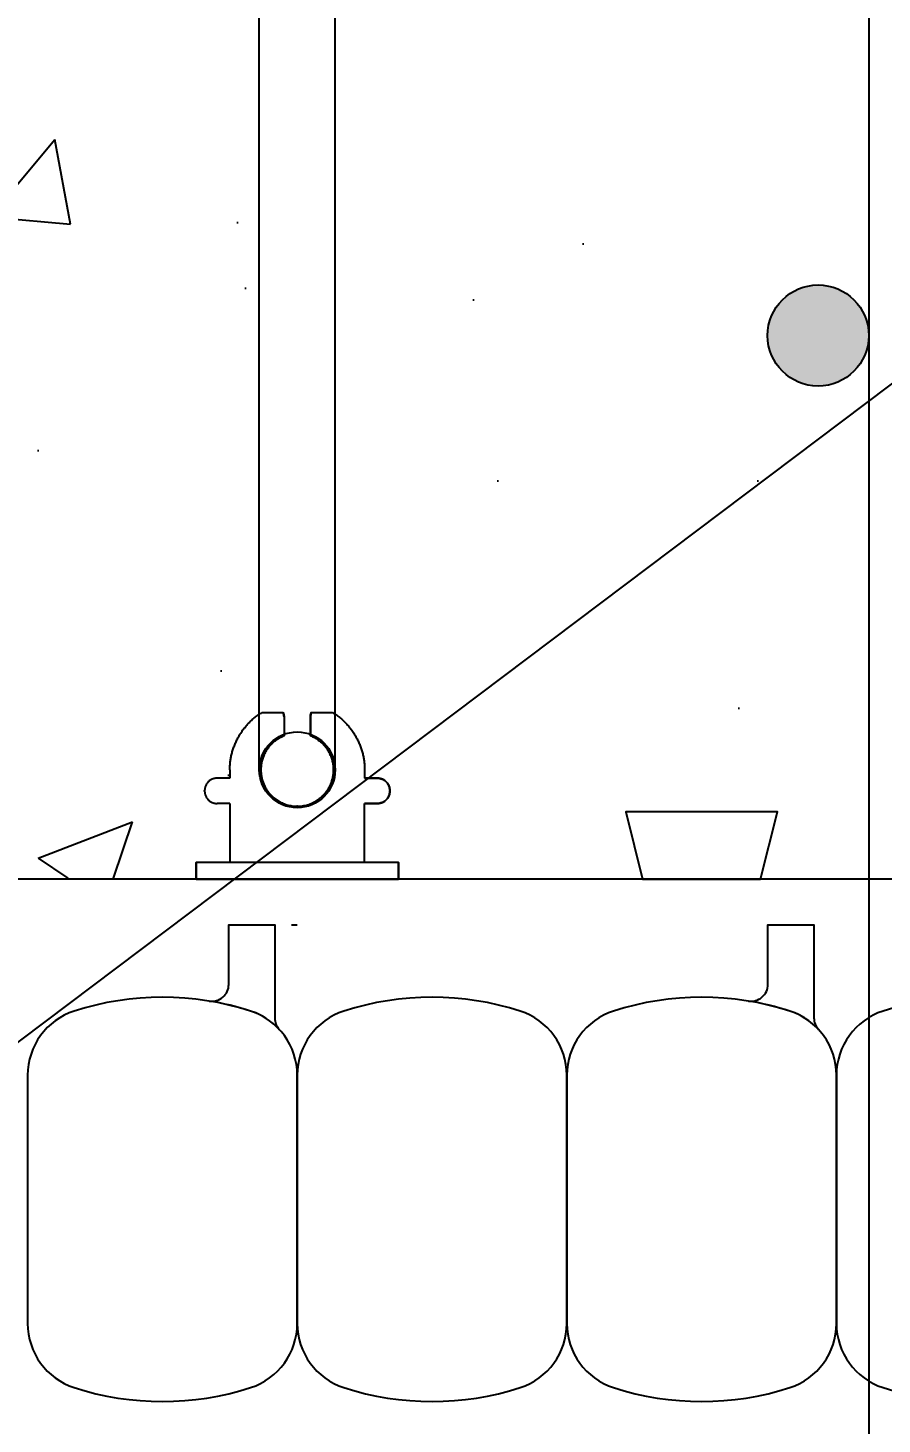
# Model space of a CAD drawing. Header units: inches. Extents: x 2880.3 to 2936.4, y 452.5 to 523.7.
# Drawn here: x 2909.87 to 2913.03, y 499.51 to 504.69 of the extents above; entities that cross this region are included whole.
import ezdxf

# ---------------------------------------------------------------- set-up
doc = ezdxf.new("R2010")
doc.units = ezdxf.units.IN
doc.header["$LTSCALE"] = 0.5
doc.header["$MEASUREMENT"] = 0
doc.layers.get('0').update_dxf_attribs({"linetype": 'CONTINUOUS'})
doc.layers.get('Defpoints').update_dxf_attribs({"linetype": 'CONTINUOUS'})
for name, color, linetype in [('HATCH', 12, 'CONTINUOUS'), ('line25', 2, 'CONTINUOUS'), ('LINE65', 3, 'CONTINUOUS'), ('LINE9', 9, 'CONTINUOUS'), ('TEXT', 4, 'CONTINUOUS'), ('Web_Edge', 9, 'CONTINUOUS')]:
    doc.layers.add(name, color=color, linetype=linetype)
doc.styles.add('DIM', font='romans.shx', dxfattribs={"width": 0.7})
doc.dimstyles.new('ext_12', dxfattribs={"dimscale": 12, "dimtxt": 0.09375, "dimasz": 0.09375, "dimexe": 0.09375, "dimexo": 0.0625, "dimgap": 0.0625, "dimtad": 1, "dimdec": 1, "dimzin": 3, "dimdsep": 46, "dimlunit": 4, "dimtxsty": 'DIM', "dimcen": 0.09, "dimdle": 0.09375, "dimclrt": 4, "dimadec": 0, "dimazin": 0, "dimtfac": 1, "dimtdec": 1, "dimtmove": 2, "dimatfit": 3, "dimfxl": 0, "dimfrac": 2, "dimtolj": 1, "dimtzin": 0, "dimarcsym": 0})
doc.dimstyles.new('ext_8', dxfattribs={"dimscale": 8, "dimtxt": 0.09375, "dimasz": 0.09375, "dimexe": 0.09375, "dimexo": 0.0625, "dimgap": 0.0625, "dimtad": 1, "dimdec": 1, "dimzin": 3, "dimdsep": 46, "dimlunit": 4, "dimtxsty": 'DIM', "dimcen": 0.09, "dimdle": 0.09375, "dimclrt": 4, "dimadec": 0, "dimazin": 0, "dimtfac": 1, "dimtdec": 1, "dimtmove": 2, "dimatfit": 3, "dimfxl": 0, "dimfrac": 2, "dimtolj": 1, "dimtzin": 0, "dimarcsym": 0})

# ---------------------------------------------------------------- blocks, each defined once
blk = doc.blocks.new('Connector')
blk.add_point((0.2709174698770802, 1.661931555041463e-06))
at = {"layer": 'LINE9'}
for p, q in [((-3.258168725484012e-05, 0.3749992150000656), (3.258168725484012e-05, -0.3749992150000656)), ((0.06241786328238064, -0.3749992148524877), (0.06241786328238064, 0.3749992443783929)), ((0.2812174256824029, 0.2499994843784696), (0.06241786620012491, 0.2499994843784696))]:
    blk.add_line(p, q, dxfattribs=at)
for points, weights in [([(0.007417973282404233, 0.3749992443784497), (0.003675450510719713, 0.3749992443784497), (-3.25743263793754e-05, 0.3749992443784497)], [1, 0.9725870691378072, 0.9503054881147847]), ([(0.3272173336824018, 0.3434992873784556), (0.3081635517900478, 0.3434992873783988), (0.2812174256824314, 0.3165531612708667), (0.2812174256824029, 0.2974993793784568)], [1, 0.85355339, 0.85355339, 1]), ([(0.3280923319323996, 0.3434992873784556), (0.3272173336824302, 0.3434992873784556), (0.3272173336824018, 0.3434992873784556)], [1, 0.70710678, 1]), ([(0.3749672381823963, 0.2974993793784568), (0.3749672381823964, 0.3165531612708667), (0.3480211220747584, 0.3434992873783988), (0.3289673301823974, 0.3434992873784556)], [1, 0.85355339, 0.85355339, 1]), ([(0.4059171863186535, 0.2499994812478752), (0.5456119710193006, 0.2499994818511543), (0.6188283582062053, 0.1310289191654936)], [0.9584044154091053, 0.794674173519109, 0.86465157111261]), ([(0.6188283615153448, 0.05237709487580038), (0.6117085634233241, 0.04899987637845172), (0.6038283904591744, 0.04899987637845173)], [0.8361502417800951, 0.892081430621068, 1]), ([(0.6038283904591744, -0.0489998776216619), (0.6117085625107617, -0.048999877621605), (0.6188283599457839, -0.05237709537464598)], [1, 0.892081441770365, 0.8361502533368361]), ([(0.6188283613946357, -0.131028911892309), (0.5456119750629149, -0.2499994738277503), (0.4059171864701652, -0.2499994726211348)], [0.8646515744283529, 0.7946741696858824, 0.9584044151948177]), ([(0.2812174256824029, -0.2974993806216669), (0.2812174256824314, -0.3165531625140199), (0.3081635517900478, -0.3434992886216657), (0.3272173336824018, -0.3434992886216657)], [1, 0.85355339, 0.85355339, 1]), ([(0.3272173336824018, -0.3434992886216657), (0.2812174256824029, -0.3434992886216657), (0.2812174256824029, -0.2974993806216669)], [1, 0.70710678, 1]), ([(0.3289673301823974, -0.3434992886216657), (0.3480211120747487, -0.3434992886216657), (0.3749672381823964, -0.3165531625140199), (0.3749672381823963, -0.2974993806216669)], [1, 0.85355339, 0.85355339, 1]), ([(0.3749672381823963, -0.2974993806216669), (0.3749672381823963, -0.3434992886216657), (0.3289673301823974, -0.3434992886216657)], [1, 0.70710678, 1]), ([(-3.257432646819325e-05, -0.3749992256215302), (0.003675450510687739, -0.374999225621644), (0.007417973282404233, -0.374999225621644)], [0.9503054881146419, 0.9725870691377194, 1])]:
    blk.add_rational_spline(points, weights, degree=2, dxfattribs=at)
for points, degree in [([(-3.257431322012394e-05, 0.3749992150000656), (0.002445673934634129, 0.3749992149990992), (0.004938010751889266, 0.3749992149986445), (0.007417973282404233, 0.3749992149986445)], 3), ([(0.007417973282404233, 0.3749992149986445), (0.02144967107233597, 0.3749992149986445), (0.05068376975444622, 0.3749992150304199), (0.06241786328238064, 0.3749992151096597), (0.06241786328238064, 0.3749992151476311)], 3), ([(0.3272173336824018, 0.3434992873784556), (0.3272173336824018, 0.3434992873784556), (0.3276798538016727, 0.3434992873784556), (0.3280923319323996, 0.3434992873784556)], 3), ([(0.3280923319323996, 0.3434992873784556), (0.3285048100631265, 0.3434992873784556), (0.3289673301823974, 0.3434992873784556), (0.3289673301823974, 0.3434992873784556)], 3), ([(0.2812174256824029, 0.2499994843784696), (0.2812174256824029, 0.2974993793784568)], 1), ([(0.3749672381823963, 0.2499994843784127), (0.3749672381823963, 0.2974993793784568)], 1), ([(0.4059171862823838, 0.2499994843784127), (0.3749672381824247, 0.2499994843784127)], 1), ([(0.6188283604591653, 0.1310289223200191), (0.6188283604591653, 0.05237707962402895)], 1), ([(0.6038283904591744, 0.04899987511755102), (0.6089535437752751, 0.04899987429752786), (0.6141977466683137, 0.05018059706043845), (0.6188283630154707, 0.05237709171308937)], 3), ([(0.6038283904591744, 0.04899987637845173), (0.5317104146954286, 0.04899987637845173)], 1), ([(0.6038283904591744, -0.04899987608649169), (0.579789061094008, -0.0489998776216619), (0.5557497317288416, -0.0489998776216619), (0.5317104023636752, -0.04899988870317272)], 3), ([(0.5317104146954286, -0.0489998776216619), (0.6038283904591744, -0.0489998776216619)], 1), ([(0.6188283630154707, -0.05237709086724705), (0.6141977462140495, -0.05018059748231805), (0.6089535436424036, -0.04899987508798019), (0.6038283904591744, -0.04899987608649169)], 3), ([(0.6188283604591653, -0.05237709086724705), (0.6188283604591653, -0.1310289135632782)], 1), ([(0.06241786328238064, -0.2499994756216148), (0.2812174256824029, -0.249999475621615)], 1), ([(0.2812174256824029, -0.2974993806216669), (0.2812174256824029, -0.249999475621615)], 1), ([(0.2812174256824029, -0.249999475621615), (0.2812174256824029, -0.2974993806216669)], 1), ([(0.3749672381823963, -0.2499994756216717), (0.3749672381823963, -0.2974993806216669)], 1), ([(0.3749672381823963, -0.2974993806216669), (0.3749672381823963, -0.2499994756216717)], 1), ([(0.4059171862823838, -0.2499994756216717), (0.3749672381750919, -0.2499994756216717)], 1), ([(0.3280923319323996, -0.3434992886216657), (0.3276798538016443, -0.3434992886216657), (0.3272173336824018, -0.3434992886216657), (0.3272173336824018, -0.3434992886216657)], 3), ([(0.3289673301823974, -0.3434992886216657), (0.3289673301823974, -0.3434992886216657), (0.3285048100631265, -0.3434992886216657), (0.3280923319323996, -0.3434992886216657)], 3), ([(0.007417973282404233, -0.3749992150014743), (0.004938010753196664, -0.3749992150014743), (0.002445673934946768, -0.3749992150010196), (-3.257431313485881e-05, -0.3749992150000532)], 3), ([(0.06241786328238064, -0.3749992148524877), (0.06241786328238064, -0.3749992148905159), (0.05068376975444622, -0.3749992149696988), (0.02144967107233597, -0.3749992150014743), (0.007417973282404233, -0.3749992150014743)], 3)]:
    blk.add_open_spline(points, degree=degree, dxfattribs=at)
for points, weights, knots in [([(0.06241786730985413, 0.3749992443783931), (0.06241786854196008, 0.3749992443784498), (0.04630877539782219, 0.3749992443784497), (0.03019967615492369, 0.3749992443785634), (0.007417973835350365, 0.3749992443785634)], [0.8687188585685339, 0.861102746415096, 1, 0.8611027342883395, 0.8687188598984209], [0, 0, 0, 0.4999999781731538, 0.4999999781731538, 1, 1, 1]), ([(0.5317104048302843, 0.04899987390064713), (0.4716783751912068, 0.2031150203294549), (0.332712202692651, 0.1134281874892683), (0.1569597641982092, 4.346083437578585e-09), (0.3327122026926226, -0.1134281887647656), (0.4716783699598199, -0.2031150182285097), (0.5317104030229416, -0.04899987134177148)], [0.899508922285991, 0.5997182152975012, 1, 0.54226024, 1, 0.5997182243345061, 0.8995089087494773], [0, 0, 0, 0.3181123135056626, 0.3181123135056626, 0.6818876936762344, 0.6818876936762344, 1, 1, 1]), ([(0.007417973035650509, -0.374999225621758), (0.03019967149134928, -0.374999225621644), (0.04630876560347374, -0.374999225621644), (0.06241785921338838, -0.3749992256216439), (0.0624178606516388, -0.3749992256217576)], [0.8687188593189243, 0.8611027395725566, 1, 0.8611027429575047, 0.8687188589477123], [0, 0, 0, 0.5000000060925393, 0.5000000060925393, 1, 1, 1])]:
    blk.add_rational_spline(points, weights, degree=2, knots=knots, dxfattribs=at)
for points, knots in [([(0.4059171862823838, 0.2499994781284788), (0.4059171862823838, 0.2499994777493332), (0.4059171862823838, 0.2499994773701876), (0.4059171862823838, 0.249999476991042), (0.4059171862823838, 0.249999476991042), (0.4059171862823838, 0.2499994781284788), (0.4059171862823838, 0.2499994781284788)], [0, 0, 0, 0, 1, 1, 1, 1.000000001137437, 1.000000001137437, 1.000000001137437, 1.000000001137437]), ([(0.4059171862943742, 0.249999479746242), (0.4059171862943742, 0.249999480246919), (0.4059171862943742, 0.249999480747596), (0.4059171862943742, 0.249999481248273), (0.4059171862943742, 0.249999481248273), (0.4059171862943742, 0.249999479746242), (0.4059171862943742, 0.249999479746242)], [0, 0, 0, 0, 1, 1, 1, 1.000000001502031, 1.000000001502031, 1.000000001502031, 1.000000001502031]), ([(0.4059171862823838, 0.2499994713335302), (0.4059171862823838, 0.249999470863473), (0.4059171862823838, 0.2499994703934158), (0.4059171862823838, 0.2499994699233586), (0.4059171862823838, 0.2499994699233587), (0.4059171862823838, 0.2499994713335302), (0.4059171862823838, 0.2499994713335302)], [0, 0, 0, 0, 1, 1, 1, 1.000000001410172, 1.000000001410172, 1.000000001410172, 1.000000001410172]), ([(0.4059171862943758, 0.2499994704144855), (0.4059171862943758, 0.249999471035102), (0.4059171862943758, 0.2499994716557185), (0.4059171862943758, 0.249999472276335), (0.4059171862943758, 0.249999472276335), (0.4059171862943758, 0.2499994704144855), (0.4059171862943758, 0.2499994704144855)], [0, 0, 0, 0, 1, 1, 1, 1.00000000186185, 1.00000000186185, 1.00000000186185, 1.00000000186185]), ([(0.4059171862823838, 0.2499994642658469), (0.4059171862823838, 0.2499994638867392), (0.4059171862823838, 0.2499994635076314), (0.4059171862823838, 0.2499994631285237), (0.4059171862823838, 0.2499994631285238), (0.4059171862823838, 0.2499994642658469), (0.4059171862823838, 0.2499994642658469)], [0, 0, 0, 0, 1, 1, 1, 1.000000001137323, 1.000000001137323, 1.000000001137323, 1.000000001137323]), ([(0.4059171862944932, 0.2499994614427751), (0.4059171862944932, 0.2499994619433193), (0.4059171862944932, 0.2499994624438635), (0.4059171862944932, 0.2499994629444077), (0.4059171862944932, 0.2499994629444077), (0.4059171862944932, 0.2499994614427751), (0.4059171862944932, 0.2499994614427751)], [0, 0, 0, 0, 1, 1, 1, 1.000000001501633, 1.000000001501633, 1.000000001501633, 1.000000001501633]), ([(0.4059171869207354, 0.2499994597462267), (0.4059171869207354, 0.2499994602468277), (0.4059171869207354, 0.2499994607474287), (0.4059171869207354, 0.2499994612480297), (0.4059171869207354, 0.2499994612480298), (0.4059171869207354, 0.2499994597462267), (0.4059171869207354, 0.2499994597462267)], [0, 0, 0, 0, 1, 1, 1, 1.000000001501803, 1.000000001501803, 1.000000001501803, 1.000000001501803]), ([(0.4059171862823838, 0.2499994498485369), (0.4059171862823838, 0.2499994495351781), (0.4059171862823838, 0.2499994492218193), (0.4059171862823838, 0.2499994489084605), (0.4059171862823838, 0.2499994489084604), (0.4059171862823838, 0.2499994498485369), (0.4059171862823838, 0.2499994498485369)], [0, 0, 0, 0, 1, 1, 1, 1.000000000940076, 1.000000000940076, 1.000000000940076, 1.000000000940076]), ([(0.4059171862823838, 0.2499994543785026), (0.4059171862823838, 0.2499994541257389), (0.4059171862823838, 0.2499994538729752), (0.4059171862823838, 0.2499994536202115), (0.4059171862823838, 0.2499994536202114), (0.4059171862823838, 0.2499994543785026), (0.4059171862823838, 0.2499994543785026)], [0, 0, 0, 0, 1, 1, 1, 1.000000000758291, 1.000000000758291, 1.000000000758291, 1.000000000758291]), ([(0.4059171862823838, 0.2499994451367859), (0.4059171862823838, 0.2499994448840222), (0.4059171862823838, 0.2499994446312585), (0.4059171862823838, 0.2499994443784948), (0.4059171862823838, 0.2499994443784947), (0.4059171862823838, 0.2499994451367859), (0.4059171862823838, 0.2499994451367859)], [0, 0, 0, 0, 1, 1, 1, 1.000000000758291, 1.000000000758291, 1.000000000758291, 1.000000000758291]), ([(0.4059171869207906, 0.2499994504141859), (0.4059171869207728, 0.249999451034878), (0.4059171869207551, 0.2499994516555702), (0.4059171869207373, 0.2499994522762624), (0.4059171869207372, 0.2499994522762625), (0.4059171869207906, 0.2499994504141859), (0.4059171869207906, 0.2499994504141859)], [0, 0, 0, 0, 1, 1, 1, 1.000000001862076, 1.000000001862076, 1.000000001862076, 1.000000001862076]), ([(0.4059171869023155, 0.249999440436631), (0.4059171869023827, 0.249999440716566), (0.4059171869024499, 0.249999440996501), (0.405917186902517, 0.249999441276436), (0.4059171869025171, 0.249999441276436), (0.4059171869023155, 0.249999440436631), (0.4059171869023155, 0.249999440436631)], [0, 0, 0, 0, 1, 1, 1, 1.000000000839805, 1.000000000839805, 1.000000000839805, 1.000000000839805]), ([(0.4059171869023155, 0.2499994352179503), (0.4059171869023155, 0.2499994355650362), (0.4059171869023155, 0.2499994359121221), (0.4059171869023155, 0.249999436259208), (0.4059171869023155, 0.249999436259208), (0.4059171869023155, 0.2499994352179503), (0.4059171869023155, 0.2499994352179503)], [0, 0, 0, 0, 1, 1, 1, 1.000000001041258, 1.000000001041258, 1.000000001041258, 1.000000001041258]), ([(0.4059171869207354, 0.2499994414427026), (0.4059171869207354, 0.2499994419432847), (0.4059171869207354, 0.2499994424438668), (0.4059171869207354, 0.2499994429444489), (0.4059171869207354, 0.2499994429444489), (0.4059171869207354, 0.2499994414427026), (0.4059171869207354, 0.2499994414427026)], [0, 0, 0, 0, 1, 1, 1, 1.000000001501746, 1.000000001501746, 1.000000001501746, 1.000000001501746]), ([(0.4059171862823838, 0.2499994298485779), (0.4059171862823838, 0.2499994295352191), (0.4059171862823838, 0.2499994292218603), (0.4059171862823838, 0.2499994289085015), (0.4059171862823838, 0.2499994289085014), (0.4059171862823838, 0.2499994298485779), (0.4059171862823838, 0.2499994298485779)], [0, 0, 0, 0, 1, 1, 1, 1.000000000940076, 1.000000000940076, 1.000000000940076, 1.000000000940076]), ([(0.4059171862823838, 0.24999942513677), (0.4059171862823838, 0.2499994248840442), (0.4059171862823838, 0.2499994246313184), (0.4059171862823838, 0.2499994243785925), (0.4059171862823838, 0.2499994243785925), (0.4059171862823838, 0.24999942513677), (0.4059171862823838, 0.24999942513677)], [0, 0, 0, 0, 1, 1, 1, 1.000000000758178, 1.000000000758178, 1.000000000758178, 1.000000000758178]), ([(0.4059171862823838, 0.2499994343784868), (0.4059171862823838, 0.2499994341257609), (0.4059171862823838, 0.2499994338730351), (0.4059171862823838, 0.2499994336203092), (0.4059171862823838, 0.2499994336203092), (0.4059171862823838, 0.2499994343784868), (0.4059171862823838, 0.2499994343784868)], [0, 0, 0, 0, 1, 1, 1, 1.000000000758178, 1.000000000758178, 1.000000000758178, 1.000000000758178]), ([(0.4059171869023155, 0.2499994302006659), (0.4059171869023155, 0.2499994304806766), (0.4059171869023155, 0.2499994307606873), (0.4059171869023155, 0.2499994310406979), (0.4059171869023155, 0.2499994310406979), (0.4059171869023155, 0.2499994302006659), (0.4059171869023155, 0.2499994302006659)], [0, 0, 0, 0, 1, 1, 1, 1.000000000840032, 1.000000000840032, 1.000000000840032, 1.000000000840032]), ([(0.4059171862823838, 0.2499994190031378), (0.4059171862823838, 0.2499994182290819), (0.4059171862823838, 0.2499994174550262), (0.4059171862823838, 0.2499994166809704), (0.4059171862823838, 0.2499994166809704), (0.4059171862823838, 0.2499994190031378), (0.4059171862823838, 0.2499994190031378)], [0, 0, 0, 0, 1, 1, 1, 1.000000002322167, 1.000000002322167, 1.000000002322167, 1.000000002322167]), ([(0.4059171869023466, 0.2499994200135868), (0.4059171869023277, 0.2499994202647587), (0.4059171869023088, 0.2499994205159306), (0.4059171869022898, 0.2499994207671025), (0.4059171869022897, 0.2499994207671026), (0.4059171869023466, 0.2499994200135868), (0.4059171869023466, 0.2499994200135868)], [0, 0, 0, 0, 1, 1, 1, 1.000000000753516, 1.000000000753516, 1.000000000753516, 1.000000000753516]), ([(0.4059171869023483, 0.2499994158456562), (0.4059171869023667, 0.2499994161569498), (0.405917186902385, 0.2499994164682434), (0.4059171869024033, 0.2499994167795369), (0.4059171869024034, 0.2499994167795369), (0.4059171869023483, 0.2499994158456562), (0.4059171869023483, 0.2499994158456562)], [0, 0, 0, 0, 1, 1, 1, 1.000000000933881, 1.000000000933881, 1.000000000933881, 1.000000000933881]), ([(0.4059171862823838, 0.2499994138336836), (0.4059171862823838, 0.2499994133636264), (0.4059171862823838, 0.2499994128935692), (0.4059171862823838, 0.249999412423512), (0.4059171862823838, 0.249999412423512), (0.4059171862823838, 0.2499994138336836), (0.4059171862823838, 0.2499994138336836)], [0, 0, 0, 0, 1, 1, 1, 1.000000001410172, 1.000000001410172, 1.000000001410172, 1.000000001410172]), ([(0.4059171862823838, 0.2499994096882067), (0.4059171862823838, 0.2499994089141509), (0.4059171862823838, 0.2499994081400951), (0.4059171862823838, 0.2499994073660393), (0.4059171862823838, 0.2499994073660394), (0.4059171862823838, 0.2499994096882067), (0.4059171862823838, 0.2499994096882067)], [0, 0, 0, 0, 1, 1, 1, 1.000000002322167, 1.000000002322167, 1.000000002322167, 1.000000002322167]), ([(0.4059171869024603, 0.2499994118581473), (0.4059171869024603, 0.2499994121092815), (0.4059171869024603, 0.2499994123604158), (0.4059171869024603, 0.24999941261155), (0.4059171869024603, 0.24999941261155), (0.4059171869024603, 0.2499994118581473), (0.4059171869024603, 0.2499994118581473)], [0, 0, 0, 0, 1, 1, 1, 1.000000000753403, 1.000000000753403, 1.000000000753403, 1.000000000753403]), ([(0.6188283582062333, 0.1310289191656072), (0.6188283582062333, 0.131028914734928), (0.6188283582062333, 0.1310289103042488), (0.6188283582062333, 0.1310289058735695), (0.6188283582062333, 0.1310289058735696), (0.6188283582062333, 0.1310289191656072), (0.6188283582062333, 0.1310289191656072)], [0, 0, 0, 0, 1, 1, 1, 1.000000013292038, 1.000000013292038, 1.000000013292038, 1.000000013292038]), ([(0.6188283575188258, 0.1310289002827351), (0.6188283575187972, 0.131028895852018), (0.6188283575187684, 0.1310288914213008), (0.6188283575187397, 0.1310288869905837), (0.6188283575187397, 0.1310288869905837), (0.6188283575188258, 0.1310289002827351), (0.6188283575188258, 0.1310289002827351)], [0, 0, 0, 0, 1, 1, 1, 1.000000013292151, 1.000000013292151, 1.000000013292151, 1.000000013292151]), ([(0.6188283574903464, 0.1310288803306951), (0.6188283574903464, 0.1310288760772916), (0.6188283574903464, 0.131028871823888), (0.6188283574903464, 0.1310288675704844), (0.6188283574903464, 0.1310288675704844), (0.6188283574903464, 0.1310288803306951), (0.6188283574903464, 0.1310288803306951)], [0, 0, 0, 0, 1, 1, 1, 1.000000012760211, 1.000000012760211, 1.000000012760211, 1.000000012760211]), ([(0.6188283575901625, 0.1310288596646449), (0.6188283575901625, 0.1310288566949931), (0.6188283575901625, 0.1310288537253413), (0.6188283575901625, 0.1310288507556896), (0.6188283575901625, 0.1310288507556895), (0.6188283575901625, 0.1310288596646449), (0.6188283575901625, 0.1310288596646449)], [0, 0, 0, 0, 1, 1, 1, 1.000000008908955, 1.000000008908955, 1.000000008908955, 1.000000008908955]), ([(0.531710395023997, 0.0489999167595049), (0.531710395023997, 0.04899991933610339), (0.531710395023997, 0.04899992191270189), (0.531710395023997, 0.04899992448930039), (0.531710395023997, 0.04899992448930039), (0.531710395023997, 0.0489999167595049), (0.531710395023997, 0.0489999167595049)], [0, 0, 0, 0, 1, 1, 1, 1.000000007729795, 1.000000007729795, 1.000000007729795, 1.000000007729795]), ([(0.5317103995546741, 0.04899991800994644), (0.5317103995546741, 0.0489999212636827), (0.5317103995546741, 0.04899992451741893), (0.5317103995546741, 0.04899992777115518), (0.5317103995546741, 0.04899992777115517), (0.5317103995546741, 0.04899991800994644), (0.5317103995546741, 0.04899991800994644)], [0, 0, 0, 0, 1, 1, 1, 1.000000009761209, 1.000000009761209, 1.000000009761209, 1.000000009761209]), ([(0.5317103976323132, 0.04899991721720811), (0.5317103976323132, 0.04899992052896254), (0.5317103976323132, 0.04899992384071696), (0.5317103976323132, 0.04899992715247139), (0.5317103976323132, 0.04899992715247137), (0.5317103976323132, 0.04899991721720811), (0.5317103976323132, 0.04899991721720811)], [0, 0, 0, 0, 1, 1, 1, 1.000000009935263, 1.000000009935263, 1.000000009935263, 1.000000009935263]), ([(0.5317104041095337, 0.04899991730901024), (0.5317104041095337, 0.04899992056278436), (0.5317104041095337, 0.0489999238165585), (0.5317104041095337, 0.04899992707033263), (0.5317104041095337, 0.04899992707033263), (0.5317104041095337, 0.04899991730901024), (0.5317104041095337, 0.04899991730901024)], [0, 0, 0, 0, 1, 1, 1, 1.000000009761322, 1.000000009761322, 1.000000009761322, 1.000000009761322]), ([(0.5317103998444601, 0.04899984198357901), (0.5317103998444601, 0.04899984485705174), (0.5317103998444601, 0.04899984773052446), (0.5317103998444601, 0.04899985060399718), (0.5317103998444601, 0.04899985060399716), (0.5317103998444601, 0.04899984198357901), (0.5317103998444601, 0.04899984198357901)], [0, 0, 0, 0, 1, 1, 1, 1.000000008620418, 1.000000008620418, 1.000000008620418, 1.000000008620418]), ([(0.5317104146954286, 0.04899987637845173), (0.5317104146954286, 0.04899987304511576), (0.5317104146954286, 0.04899986971177979), (0.5317104146954286, 0.04899986637844381), (0.5317104146954286, 0.0489998663784438), (0.5317104146954286, 0.04899987637845173), (0.5317104146954286, 0.04899987637845173)], [0, 0, 0, 0, 1, 1, 1, 1.000000010000008, 1.000000010000008, 1.000000010000008, 1.000000010000008]), ([(0.5317104052942073, 0.04899986408890453), (0.5317104052942073, 0.04899986696239621), (0.5317104052942073, 0.04899986983588789), (0.5317104052942073, 0.04899987270937956), (0.5317104052942073, 0.04899987270937955), (0.5317104052942073, 0.04899986408890453), (0.5317104052942073, 0.04899986408890453)], [0, 0, 0, 0, 1, 1, 1, 1.000000008620475, 1.000000008620475, 1.000000008620475, 1.000000008620475]), ([(0.5317104146954286, 0.04899985637849271), (0.5317104146954286, 0.04899985304515674), (0.5317104146954286, 0.04899984971182077), (0.5317104146954286, 0.04899984637848479), (0.5317104146954286, 0.04899984637848478), (0.5317104146954286, 0.04899985637849271), (0.5317104146954286, 0.04899985637849271)], [0, 0, 0, 0, 1, 1, 1, 1.000000010000008, 1.000000010000008, 1.000000010000008, 1.000000010000008]), ([(0.5317104146954286, 0.04899983637853369), (0.5317104146954286, 0.04899983304519772), (0.5317104146954286, 0.04899982971186174), (0.5317104146954286, 0.04899982637852577), (0.5317104146954286, 0.04899982637852576), (0.5317104146954286, 0.04899983637853369), (0.5317104146954286, 0.04899983637853369)], [0, 0, 0, 0, 1, 1, 1, 1.000000010000008, 1.000000010000008, 1.000000010000008, 1.000000010000008]), ([(0.5317104146954286, 0.04899981586203852), (0.5317104146954286, 0.04899981287305998), (0.5317104146954286, 0.04899980988408144), (0.5317104146954286, 0.04899980689510289), (0.5317104146954286, 0.04899980689510288), (0.5317104146954286, 0.04899981586203852), (0.5317104146954286, 0.04899981586203852)], [0, 0, 0, 0, 1, 1, 1, 1.000000008966936, 1.000000008966936, 1.000000008966936, 1.000000008966936]), ([(0.6038283904591744, 0.04899987637845173), (0.6038283904591744, 0.04899987304511576), (0.6038283904591744, 0.04899986971177979), (0.6038283904591744, 0.04899986637844381), (0.6038283904591744, 0.0489998663784438), (0.6038283904591744, 0.04899987637845173), (0.6038283904591744, 0.04899987637845173)], [0, 0, 0, 0, 1, 1, 1, 1.000000010000008, 1.000000010000008, 1.000000010000008, 1.000000010000008]), ([(0.6038283904591744, 0.04899985637849271), (0.6038283904591744, 0.04899985304515674), (0.6038283904591744, 0.04899984971182077), (0.6038283904591744, 0.04899984637848479), (0.6038283904591744, 0.04899984637848478), (0.6038283904591744, 0.04899985637849271), (0.6038283904591744, 0.04899985637849271)], [0, 0, 0, 0, 1, 1, 1, 1.000000010000008, 1.000000010000008, 1.000000010000008, 1.000000010000008]), ([(0.6038283904591744, 0.04899983637853369), (0.6038283904591744, 0.04899983304519772), (0.6038283904591744, 0.04899982971186174), (0.6038283904591744, 0.04899982637852577), (0.6038283904591744, 0.04899982637852576), (0.6038283904591744, 0.04899983637853369), (0.6038283904591744, 0.04899983637853369)], [0, 0, 0, 0, 1, 1, 1, 1.000000010000008, 1.000000010000008, 1.000000010000008, 1.000000010000008]), ([(0.6038283904591744, 0.04899981586203852), (0.6038283904591744, 0.04899981287305998), (0.6038283904591744, 0.04899980988408144), (0.6038283904591744, 0.04899980689510289), (0.6038283904591744, 0.04899980689510288), (0.6038283904591744, 0.04899981586203852), (0.6038283904591744, 0.04899981586203852)], [0, 0, 0, 0, 1, 1, 1, 1.000000008966936, 1.000000008966936, 1.000000008966936, 1.000000008966936]), ([(0.5317104146954286, -0.04899976710537955), (0.5317104146954286, -0.04899976411640102), (0.5317104146954286, -0.04899976112742247), (0.5317104146954286, -0.04899975813844393), (0.5317104146954286, -0.04899975813844391), (0.5317104146954286, -0.04899976710537955), (0.5317104146954286, -0.04899976710537955)], [0, 0, 0, 0, 1, 1, 1, 1.000000008966936, 1.000000008966936, 1.000000008966936, 1.000000008966936]), ([(0.5317104146954286, -0.04899978762181788), (0.5317104146954286, -0.04899978428850084), (0.5317104146954286, -0.04899978095518381), (0.5317104146954286, -0.04899977762186677), (0.5317104146954286, -0.04899977762186679), (0.5317104146954286, -0.04899978762181788), (0.5317104146954286, -0.04899978762181788)], [0, 0, 0, 0, 1, 1, 1, 1.000000009999951, 1.000000009999951, 1.000000009999951, 1.000000009999951]), ([(0.5317104146954286, -0.04899980762183374), (0.5317104146954286, -0.04899980428849778), (0.5317104146954286, -0.0489998009551618), (0.5317104146954286, -0.04899979762182582), (0.5317104146954286, -0.04899979762182581), (0.5317104146954286, -0.04899980762183374), (0.5317104146954286, -0.04899980762183374)], [0, 0, 0, 0, 1, 1, 1, 1.000000010000008, 1.000000010000008, 1.000000010000008, 1.000000010000008]), ([(0.5317104146954286, -0.04899982762179277), (0.5317104146954286, -0.0489998242884568), (0.5317104146954286, -0.04899982095512082), (0.5317104146954286, -0.04899981762178485), (0.5317104146954286, -0.04899981762178483), (0.5317104146954286, -0.04899982762179277), (0.5317104146954286, -0.04899982762179277)], [0, 0, 0, 0, 1, 1, 1, 1.000000010000008, 1.000000010000008, 1.000000010000008, 1.000000010000008]), ([(0.6038283904591744, -0.04899975813844391), (0.6038283904591744, -0.04899976112742245), (0.6038283904591744, -0.04899976411640099), (0.6038283904591744, -0.04899976710537954), (0.6038283904591744, -0.04899976710537955), (0.6038283904591744, -0.04899975813844391), (0.6038283904591744, -0.04899975813844391)], [0, 0, 0, 0, 1, 1, 1, 1.000000008966936, 1.000000008966936, 1.000000008966936, 1.000000008966936]), ([(0.6038283904591744, -0.04899976710537955), (0.6038283904591744, -0.04899976411640102), (0.6038283904591744, -0.04899976112742247), (0.6038283904591744, -0.04899975813844393), (0.6038283904591744, -0.04899975813844391), (0.6038283904591744, -0.04899976710537955), (0.6038283904591744, -0.04899976710537955)], [0, 0, 0, 0, 1, 1, 1, 1.000000008966936, 1.000000008966936, 1.000000008966936, 1.000000008966936]), ([(0.6038283904591744, -0.04899977762186679), (0.6038283904591744, -0.04899978095518383), (0.6038283904591744, -0.04899978428850086), (0.6038283904591744, -0.04899978762181789), (0.6038283904591744, -0.04899978762181788), (0.6038283904591744, -0.04899977762186679), (0.6038283904591744, -0.04899977762186679)], [0, 0, 0, 0, 1, 1, 1, 1.000000009999951, 1.000000009999951, 1.000000009999951, 1.000000009999951]), ([(0.6038283904591744, -0.04899978762181788), (0.6038283904591744, -0.04899978428850084), (0.6038283904591744, -0.04899978095518381), (0.6038283904591744, -0.04899977762186677), (0.6038283904591744, -0.04899977762186679), (0.6038283904591744, -0.04899978762181788), (0.6038283904591744, -0.04899978762181788)], [0, 0, 0, 0, 1, 1, 1, 1.000000009999951, 1.000000009999951, 1.000000009999951, 1.000000009999951]), ([(0.6038283904591744, -0.04899979762182581), (0.6038283904591744, -0.04899980095516178), (0.6038283904591744, -0.04899980428849775), (0.6038283904591744, -0.04899980762183373), (0.6038283904591744, -0.04899980762183374), (0.6038283904591744, -0.04899979762182581), (0.6038283904591744, -0.04899979762182581)], [0, 0, 0, 0, 1, 1, 1, 1.000000010000008, 1.000000010000008, 1.000000010000008, 1.000000010000008]), ([(0.6038283904591744, -0.04899980762183374), (0.6038283904591744, -0.04899980428849778), (0.6038283904591744, -0.0489998009551618), (0.6038283904591744, -0.04899979762182582), (0.6038283904591744, -0.04899979762182581), (0.6038283904591744, -0.04899980762183374), (0.6038283904591744, -0.04899980762183374)], [0, 0, 0, 0, 1, 1, 1, 1.000000010000008, 1.000000010000008, 1.000000010000008, 1.000000010000008]), ([(0.6038283904591744, -0.04899981762178483), (0.6038283904591744, -0.0489998209551208), (0.6038283904591744, -0.04899982428845678), (0.6038283904591744, -0.04899982762179275), (0.6038283904591744, -0.04899982762179277), (0.6038283904591744, -0.04899981762178483), (0.6038283904591744, -0.04899981762178483)], [0, 0, 0, 0, 1, 1, 1, 1.000000010000008, 1.000000010000008, 1.000000010000008, 1.000000010000008]), ([(0.6038283904591744, -0.04899982762179277), (0.6038283904591744, -0.0489998242884568), (0.6038283904591744, -0.04899982095512082), (0.6038283904591744, -0.04899981762178485), (0.6038283904591744, -0.04899981762178483), (0.6038283904591744, -0.04899982762179277), (0.6038283904591744, -0.04899982762179277)], [0, 0, 0, 0, 1, 1, 1, 1.000000010000008, 1.000000010000008, 1.000000010000008, 1.000000010000008]), ([(0.6188283579685141, -0.1310288102930538), (0.6188283579685141, -0.131028807323421), (0.6188283579685141, -0.1310288043537881), (0.6188283579685141, -0.1310288013841553), (0.6188283579685141, -0.1310288013841552), (0.6188283579685141, -0.1310288102930538), (0.6188283579685141, -0.1310288102930538)], [0, 0, 0, 0, 1, 1, 1, 1.000000008908899, 1.000000008908899, 1.000000008908899, 1.000000008908899]), ([(0.6188283580889653, -0.1310288306013315), (0.6188283580889653, -0.131028826347928), (0.6188283580889653, -0.1310288220945244), (0.6188283580889653, -0.1310288178411209), (0.6188283580889653, -0.1310288178411209), (0.6188283580889653, -0.1310288306013315), (0.6188283580889653, -0.1310288306013315)], [0, 0, 0, 0, 1, 1, 1, 1.000000012760211, 1.000000012760211, 1.000000012760211, 1.000000012760211]), ([(0.6188283581260245, -0.1310288505392175), (0.6188283581260245, -0.1310288461085383), (0.6188283581260245, -0.131028841677859), (0.6188283581260245, -0.1310288372471798), (0.6188283581260245, -0.1310288372471798), (0.6188283581260245, -0.1310288505392175), (0.6188283581260245, -0.1310288505392175)], [0, 0, 0, 0, 1, 1, 1, 1.000000013292038, 1.000000013292038, 1.000000013292038, 1.000000013292038]), ([(0.6188283582309848, -0.1310288703686462), (0.6188283582309848, -0.131028865937967), (0.6188283582309848, -0.1310288615072877), (0.6188283582309848, -0.1310288570766085), (0.6188283582309848, -0.1310288570766085), (0.6188283582309848, -0.1310288703686462), (0.6188283582309848, -0.1310288703686462)], [0, 0, 0, 0, 1, 1, 1, 1.000000013292038, 1.000000013292038, 1.000000013292038, 1.000000013292038]), ([(0.4059171844434954, -0.2499994126858886), (0.4059171844434954, -0.2499994131864898), (0.4059171844434954, -0.249999413687091), (0.4059171844434954, -0.2499994141876921), (0.4059171844434954, -0.2499994141876921), (0.4059171844434954, -0.2499994126858886), (0.4059171844434954, -0.2499994126858886)], [0, 0, 0, 0, 1, 1, 1, 1.000000001501803, 1.000000001501803, 1.000000001501803, 1.000000001501803]), ([(0.4059171847819411, -0.2499994216576563), (0.405917184781943, -0.2499994222783107), (0.4059171847819448, -0.249999422898965), (0.4059171847819467, -0.2499994235196194), (0.4059171847819468, -0.2499994235196193), (0.4059171847819411, -0.2499994216576563), (0.4059171847819411, -0.2499994216576563)], [0, 0, 0, 0, 1, 1, 1, 1.000000001861963, 1.000000001861963, 1.000000001861963, 1.000000001861963]), ([(0.4059171850899226, -0.2499993631013747), (0.4059171850899226, -0.2499993633524899), (0.4059171850899226, -0.2499993636036052), (0.4059171850899226, -0.2499993638547204), (0.4059171850899226, -0.2499993638547204), (0.4059171850899226, -0.2499993631013747), (0.4059171850899226, -0.2499993631013747)], [0, 0, 0, 0, 1, 1, 1, 1.000000000753346, 1.000000000753346, 1.000000000753346, 1.000000000753346]), ([(0.4059171857033199, -0.2499993712568136), (0.4059171857033293, -0.2499993715080616), (0.4059171857033387, -0.2499993717593096), (0.4059171857033482, -0.2499993720105576), (0.4059171857033483, -0.2499993720105576), (0.4059171857033199, -0.2499993712568136), (0.4059171857033199, -0.2499993712568136)], [0, 0, 0, 0, 1, 1, 1, 1.000000000753744, 1.000000000753744, 1.000000000753744, 1.000000000753744]), ([(0.4059171853898016, -0.2499993670887124), (0.4059171853898396, -0.249999367400158), (0.4059171853898776, -0.2499993677116035), (0.4059171853899156, -0.249999368023049), (0.4059171853899156, -0.2499993680230489), (0.4059171853898016, -0.2499993670887124), (0.4059171853898016, -0.2499993670887124)], [0, 0, 0, 0, 1, 1, 1, 1.000000000934337, 1.000000000934337, 1.000000000934337, 1.000000000934337]), ([(0.4059171850513268, -0.2499993814438358), (0.4059171850513268, -0.2499993817238466), (0.4059171850513268, -0.2499993820038574), (0.4059171850513268, -0.2499993822838681), (0.4059171850513268, -0.2499993822838682), (0.4059171850513268, -0.2499993814438358), (0.4059171850513268, -0.2499993814438358)], [0, 0, 0, 0, 1, 1, 1, 1.000000000840032, 1.000000000840032, 1.000000000840032, 1.000000000840032]), ([(0.4059171857419166, -0.2499993916799719), (0.405917185741936, -0.2499993919598687), (0.4059171857419555, -0.2499993922397655), (0.4059171857419749, -0.2499993925196624), (0.4059171857419749, -0.2499993925196623), (0.4059171857419166, -0.2499993916799719), (0.4059171857419166, -0.2499993916799719)], [0, 0, 0, 0, 1, 1, 1, 1.00000000083969, 1.00000000083969, 1.00000000083969, 1.00000000083969]), ([(0.4059171853898016, -0.2499993864611199), (0.4059171853898016, -0.2499993868081491), (0.4059171853898016, -0.2499993871551782), (0.4059171853898016, -0.2499993875022073), (0.4059171853898016, -0.2499993875022073), (0.4059171853898016, -0.2499993864611199), (0.4059171853898016, -0.2499993864611199)], [0, 0, 0, 0, 1, 1, 1, 1.000000001041087, 1.000000001041087, 1.000000001041087, 1.000000001041087]), ([(0.4059171854081907, -0.2499994016575833), (0.4059171854081907, -0.2499994022781619), (0.4059171854081907, -0.2499994028987405), (0.4059171854081907, -0.2499994035193191), (0.4059171854081907, -0.249999403519319), (0.4059171854081907, -0.2499994016575833), (0.4059171854081907, -0.2499994016575833)], [0, 0, 0, 0, 1, 1, 1, 1.000000001861736, 1.000000001861736, 1.000000001861736, 1.000000001861736]), ([(0.4059171857602522, -0.2499994109895677), (0.4059171857602312, -0.2499994114900739), (0.4059171857602102, -0.24999941199058), (0.4059171857601892, -0.2499994124910861), (0.4059171857601891, -0.2499994124910861), (0.4059171857602522, -0.2499994109895677), (0.4059171857602522, -0.2499994109895677)], [0, 0, 0, 0, 1, 1, 1, 1.000000001501518, 1.000000001501518, 1.000000001501518, 1.000000001501518]), ([(0.405917185133978, -0.2499994309896403), (0.405917185133978, -0.2499994314901845), (0.405917185133978, -0.2499994319907287), (0.405917185133978, -0.2499994324912729), (0.405917185133978, -0.249999432491273), (0.405917185133978, -0.2499994309896403), (0.405917185133978, -0.2499994309896403)], [0, 0, 0, 0, 1, 1, 1, 1.000000001501633, 1.000000001501633, 1.000000001501633, 1.000000001501633])]:
    blk.add_open_spline(points, degree=3, knots=knots, dxfattribs=at)
blk = doc.blocks.new('*D9')
at = {"layer": 'Defpoints', "color": 0}
for p in [(2912.984059147221, 505.2823111570182), (2914.484059147221, 501.5322760912917), (2914.484059147221, 494.8588251174798)]:
    blk.add_point(p, dxfattribs=at)
at = {"layer": 'TEXT', "color": 0, "lineweight": -2}
for p, q in [((2912.984059147221, 504.7823111570182), (2912.984059147221, 494.1088251174798)), ((2914.484059147221, 501.0322760912917), (2914.484059147221, 494.1088251174798)), ((2912.234059147221, 494.8588251174798), (2911.484059147221, 494.8588251174798)), ((2912.984059147221, 494.8588251174798), (2914.484059147221, 494.8588251174798)), ((2915.234059147221, 494.8588251174798), (2915.984059147221, 494.8588251174798))]:
    blk.add_line(p, q, dxfattribs=at)
at = {"layer": 'TEXT', "color": 0}
for points in [[(2912.234059147221, 494.9838251174798), (2912.234059147221, 494.7338251174798), (2912.984059147221, 494.8588251174798)], [(2915.234059147221, 494.9838251174798), (2915.234059147221, 494.7338251174798), (2914.484059147221, 494.8588251174798)]]:
    blk.add_solid(points, dxfattribs=at)
at = {"layer": 'TEXT', "color": 4, "insert": (2913.872108143726, 491.8374072341842), "char_height": 0.75, "attachment_point": 5, "style": 'DIM'}
blk.add_mtext('\\A1;1 1/2" \\P (38mm)MIN. \\PCOVER', dxfattribs=at)

msp = doc.modelspace()

# ---------------------------------------------------------------- hatches: boundary and pattern name
at = {"layer": 'HATCH'}
h = msp.add_hatch(dxfattribs=at)
h.set_pattern_fill('AR-CONC', color=256, scale=0.5)
h.set_pattern_definition([(49.99999999999999, (0, 0), (3.586300913003767, -0.3137606749129755), [0.375, -4.125]), (355, (0, 0), (-0.693756668065, 3.760960668500059), [0.3, -3.3]), (100.45144446, (0.298858405, -0.02614672), (2.89254423363556, 3.447199954843147), [0.3187009599999999, -3.505710559999999]), (46.18420000000001, (0, 1), (5.336206653357862, -0.8275964039653827), [0.5625, -6.1875]), (96.63563549, (0.444683725, 0.931033465), (4.673309728371142, 4.870593003872752), [0.47805171, -5.258568799999999]), (351.1841639899999, (0, 1), (4.673309725273866, 4.870593001349951), [0.45, -4.950000005]), (21, (0.5, 0.75), (2.984535260592308, -2.013094453326694), [0.375, -4.125]), (326.0000000000001, (0.5, 0.75), (1.216576659607909, 3.625750225234265), [0.3, -3.3]), (71.45144474, (0.74871127, 0.58224213), (4.201111883649856, 1.612655764031769), [0.31870095, -3.50571056]), (37.50000000000001, (0, 0), (0.06079927658645334, 1.664469269156557), [0, -3.26, 0, -3.35, 0, -3.3125]), (7.499999999999999, (0, 0), (1.315347687210743, 1.972058559411801), [0, -1.91, 0, -3.185, 0, -1.2625]), (327.5, (-1.115, 0), (2.669112180862045, -0.1127743586718988), [0, -1.25, 0, -3.9, 0, -5.175]), (317.5, (-1.615, 0), (2.915930846711931, 0.5005249116615886), [0, -1.625, 0, -2.59, 0, -3.675])])
h.paths.add_polyline_path([(2891.255002420134, 512.0322749541654), (2894.489372343263, 512.0322749541654), (2894.733342665321, 511.4134140193931), (2894.723701877402, 502.1448980975094), (2894.489372343263, 501.5360053374023), (2891.255002420134, 501.5360053374023), (2891.255002420134, 505.9072423798523), (2892.255002420134, 506.9072423798525), (2890.255002420134, 506.9072423798525), (2891.255002420134, 507.9072423798525)])
h.paths.add_polyline_path([(2895.239370802642, 512.0322749541654), (2902.489372343263, 512.0322749541654), (2902.733342665321, 511.4134140193931), (2902.723701877402, 502.1448980975094), (2902.489372343263, 501.5360053374023), (2895.239370802642, 501.5360053374023), (2895.004951877402, 502.144958931935), (2895.004951877403, 511.4195960814614)])
h.paths.add_polyline_path([(2903.239370802642, 512.0322749541654), (2910.489372343263, 512.0322749541654), (2910.733342665321, 511.4134140193931), (2910.723701877402, 502.1448980975094), (2910.489372343263, 501.5360053374023), (2903.239370802642, 501.5360053374023), (2903.004951877402, 502.144958931935), (2903.004951877403, 511.4195960814614)])
h.paths.add_polyline_path([(2911.239370802642, 512.0322749541654), (2914.734059147221, 512.0322749541655), (2914.734059147221, 501.5360053374024), (2911.239370802642, 501.5360053374023), (2911.004951877402, 502.144958931935), (2911.004951877403, 511.4195960814614)])
at = {"layer": 'LINE65'}
msp.add_hatch(color=256, dxfattribs=at).paths.add_polyline_path([(2912.98405914722, 503.5496699023013, 1), (2912.60905914722, 503.5496699023013, 1)])

# ---------------------------------------------------------------- linework, layer by layer
at = {"layer": 'line25'}
for p, q in [((2914.484059147221, 501.5322423798522), (2891.255002420134, 501.5322423798523)), ((2910.843620840036, 501.3637880292002), (2910.864371587643, 501.3637880292002))]:
    msp.add_line(p, q, dxfattribs=at)
msp.add_lwpolyline([(2912.583205587289, 501.5322423798523), (2912.645537588, 501.7822423798523), (2912.083205587289, 501.7822423798523), (2912.145537588, 501.5322423798523)], close=True, dxfattribs=at)
at = {"layer": 'LINE65'}
msp.add_circle((2912.79655914722, 503.5496699023013), 0.1875, dxfattribs=at)
at = {"layer": 'LINE9'}
for points in [[(2910.691294664566, 501.0431961630567, 0.03726669551365532), (2910.537599269335, 501.0805259389601, 0.4630356070046749), (2910.610289132964, 501.1421896777312), (2910.610289132964, 501.3637880292002), (2910.781120840036, 501.3637880292002), (2910.781120840036, 501.017694716151, 0.1890023580125322), (2910.797770989558, 500.9752207098519, 0.1284073578147628)], [(2912.691294664566, 501.0431961630567, 0.03726669551365532), (2912.537599269335, 501.0805259389601, 0.4630356070046749), (2912.610289132964, 501.1421896777312), (2912.610289132964, 501.3637880292002), (2912.781120840036, 501.3637880292002), (2912.781120840036, 501.017694716151, 0.1890023580125322), (2912.797770989558, 500.9752207098519, 0.1284073578147628)], [(2910.691294664566, 501.0431961630567, 0.1576707807867563), (2910.03744851072, 501.0431961630567, 0.325304629325042), (2909.864371587643, 500.8053246846557), (2909.864371587643, 499.884160075049, 0.3253046293250404), (2910.03744851072, 499.646288596648, 0.1576707807867641), (2910.691294664566, 499.646288596648, 0.3253046293250395), (2910.864371587643, 499.8841600750491), (2910.864371587643, 500.8053246846557, 0.3253046293250305)], [(2911.691294664566, 501.0431961630567, 0.1576707807867563), (2911.03744851072, 501.0431961630567, 0.325304629325042), (2910.864371587643, 500.8053246846557), (2910.864371587643, 499.884160075049, 0.3253046293250404), (2911.03744851072, 499.646288596648, 0.1576707807867641), (2911.691294664566, 499.646288596648, 0.3253046293250395), (2911.864371587643, 499.8841600750491), (2911.864371587643, 500.8053246846557, 0.3253046293250305)], [(2912.691294664566, 501.0431961630567, 0.1576707807867563), (2912.03744851072, 501.0431961630567, 0.325304629325042), (2911.864371587643, 500.8053246846557), (2911.864371587643, 499.884160075049, 0.3253046293250404), (2912.03744851072, 499.646288596648, 0.1576707807867641), (2912.691294664566, 499.646288596648, 0.3253046293250395), (2912.864371587643, 499.8841600750491), (2912.864371587643, 500.8053246846557, 0.3253046293250305)], [(2913.691294664566, 501.0431961630567, 0.1576707807867563), (2913.03744851072, 501.0431961630567, 0.325304629325042), (2912.864371587643, 500.8053246846557), (2912.864371587643, 499.884160075049, 0.3253046293250404), (2913.03744851072, 499.646288596648, 0.1576707807867641), (2913.691294664566, 499.646288596648, 0.3253046293250395), (2913.864371587643, 499.8841600750491), (2913.864371587643, 500.8053246846557, 0.3253046293250305)]]:
    msp.add_lwpolyline(points, format="xyb", close=True, dxfattribs=at)
at = {"layer": 'Web_Edge'}
for p, q in [((2910.723701877402, 501.9382774985252), (2910.723701877402, 511.6262775148707)), ((2911.004951877402, 501.9382774985252), (2911.004951877402, 511.6262775148707))]:
    msp.add_line(p, q, dxfattribs=at)
msp.add_circle((2910.864326877402, 501.9382774985252), 0.140625, dxfattribs=at)

# ---------------------------------------------------------------- block references
at = {"rotation": 90}
msp.add_blockref('Connector', (2910.864371587641, 501.5323126335437), dxfattribs=at)

# ---------------------------------------------------------------- dimensions: what is measured, and where the dimension line sits
at = {"layer": 'TEXT'}
dim = msp.add_linear_dim(base=(2914.484059147221, 494.8588251174798), p1=(2912.984059147221, 505.2823111570182), p2=(2914.484059147221, 501.5322760912917), text='<> \\P (38mm)MIN. \\PCOVER', dimstyle='ext_8', dxfattribs=at)
dim.commit()
dim.dimension.update_dxf_attribs({"geometry": '*D9', "text_midpoint": (2913.872108143726, 491.8374072341842), "dimtype": 160})

# ---------------------------------------------------------------- leaders
msp.add_leader([(2914.441487241948, 504.405476543275), (2896.289901204668, 490.7229841563044), (2894.706545986087, 490.7229841563044)], dimstyle='ext_12', override={"dimgap": 0.0625, "dimtad": 0}, dxfattribs=at)

doc.saveas('drawing.dxf')
